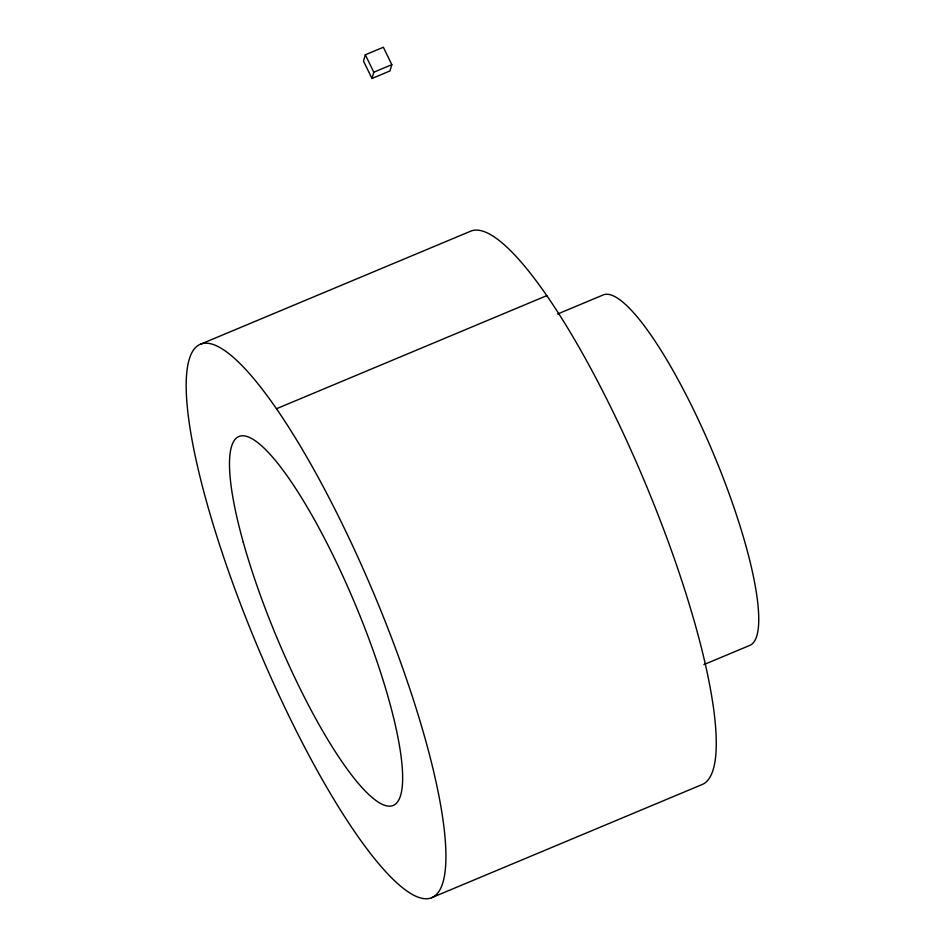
<?xml version="1.0" encoding="UTF-8"?>
<svg xmlns="http://www.w3.org/2000/svg" width="945" height="945" viewBox="0 0 945 945"><rect width="100%" height="100%" fill="white"/><g stroke="black" fill="none" stroke-linecap="round" stroke-linejoin="round"><path stroke-width="1.42" d="M365.337 54.786L363.494 61.071L371.964 78.494L389.978 70.946L391.821 64.673L383.351 47.25L365.337 54.786L373.795 72.21L371.964 78.494M373.795 72.21L391.821 64.673M200.588 344.193L470.917 231.088A299.908 63.858 67.3 0 1 645.848 484.513A299.908 63.858 67.3 0 1 701.875 784.645L431.558 897.75A299.908 63.858 67.3 0 1 206.837 502.811A299.908 63.858 67.3 0 1 309.818 462.365A299.908 63.858 67.3 0 1 431.558 897.75M276.46 408.748L546.777 295.643M557.633 314.012L603.359 294.875A189.945 40.446 67.3 0 1 714.16 455.384A189.945 40.446 67.3 0 1 749.633 645.459L703.907 664.595M243.255 542.194A199.938 42.572 67.3 0 0 393.061 805.494A199.938 42.572 67.3 0 0 311.909 515.238A199.938 42.572 67.3 0 0 243.255 542.194"/></g></svg>
